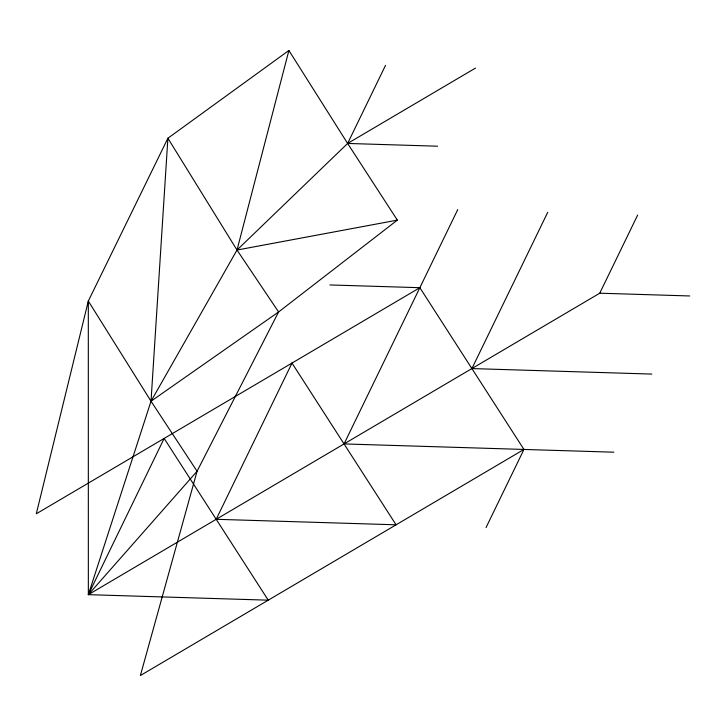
<?xml version="1.0" encoding="UTF-8"?>
<svg xmlns="http://www.w3.org/2000/svg" width="726" height="726" viewBox="0 0 726 726"><rect width="100%" height="100%" fill="white"/><g stroke="black" fill="none" stroke-linecap="round" stroke-linejoin="round"><path stroke-width="1.09" d="M329.913 284.946L419.855 287.696L523.945 449.448L140.381 675.534L197.073 471.256L151.017 401.224L278.593 311.962L397.349 220.123L347.627 143.449L288.894 50.466L237.012 250.043L151.017 401.224L88.345 594.667L268.239 600.175L164.149 438.422L88.345 594.667L599.749 293.204L689.7 295.963M385.533 65.331L347.627 143.449L237.012 250.043L278.593 311.962L197.073 471.256L88.345 594.667L88.318 301.054L167.897 138.239L288.894 50.466M457.761 209.578L344.051 443.931L613.887 452.198M547.713 212.337L471.9 368.572L651.794 374.081M486.039 527.566L523.945 449.448M599.749 293.204L637.655 215.087M475.476 68.09L347.627 143.449L437.569 146.207M419.855 287.696L36.3 513.79L88.318 301.054L151.017 401.224L167.897 138.239L237.012 250.043L397.349 220.123M292.006 363.064L216.194 519.299L396.087 524.807L292.006 363.064"/></g></svg>
